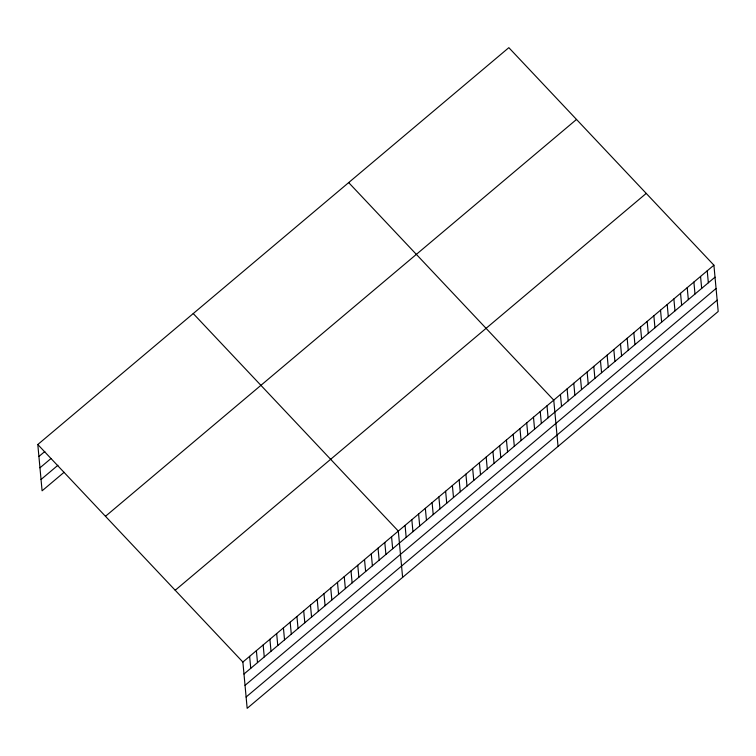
<?xml version="1.0" encoding="UTF-8"?>
<svg xmlns="http://www.w3.org/2000/svg" width="756" height="756" viewBox="0 0 756 756"><rect width="100%" height="100%" fill="white"/><g stroke="black" fill="none" stroke-linecap="round" stroke-linejoin="round"><path stroke-width="1.13" d="M37.8 444.519L508.835 47.666L713.91 265.186L718.2 311.481L247.165 708.334L242.874 662.048L37.8 444.519L42.09 490.814L64.062 472.302M38.906 456.492L44.821 451.502M39.964 467.813L50.945 458.561M41.041 479.484L57.938 465.252M105.471 516.301L576.507 119.448M175.203 590.266L646.229 193.404M242.874 662.048L713.91 265.186M243.99 674.012L715.015 277.159M245.038 685.342L716.064 288.48M246.116 697.004L717.151 300.151M348.677 182.593L553.751 400.122L558.051 446.409M193.243 313.56L398.317 531.081L402.608 577.367M707.229 270.809L708.344 282.782M700.557 276.431L701.672 288.405M693.885 282.054L695 294.027M687.213 287.677L688.329 299.65M680.542 293.3L681.647 305.273M673.87 298.922L674.976 310.886M667.198 304.545L668.304 316.509M660.527 310.168L661.632 322.132M653.845 315.791L654.961 327.754M647.174 321.413L648.289 333.377M640.502 327.036L641.617 339M633.83 332.659L634.945 344.623M627.159 338.282L628.264 350.245M620.487 343.895L621.593 355.868M613.815 349.518L614.921 361.491M607.134 355.14L608.249 367.114M600.462 360.763L601.578 372.736M593.791 366.386L594.906 378.359M587.119 372.009L588.234 383.982M580.447 377.631L581.553 389.595M573.776 383.254L574.881 395.218M567.104 388.877L568.21 400.841M560.432 394.5L561.538 406.463M546.994 405.811L548.109 417.784M540.238 411.51L541.353 423.473M533.481 417.199L534.587 429.172M526.724 422.897L527.83 434.861M519.967 428.586L521.073 440.559M513.201 434.284L514.316 446.248M506.444 439.983L507.56 451.946M499.688 445.671L500.803 457.645M492.931 451.37L494.037 463.334M486.174 457.059L487.28 469.032M479.417 462.757L480.523 474.721M472.661 468.446L473.766 480.419M465.894 474.144L467.01 486.108M459.138 479.833L460.253 491.806M452.381 485.532L453.496 497.495M445.624 491.22L446.73 503.194M438.867 496.919L439.973 508.882M432.111 502.608L433.216 514.581M425.344 508.306L426.46 520.27M418.588 514.004L419.703 525.968M411.831 519.693L412.946 531.666M405.074 525.392L406.18 537.355M391.561 536.779L392.666 548.743M384.795 542.468L385.91 554.441M378.038 548.166L379.153 560.13M371.281 553.855L372.396 565.828M364.524 559.553L365.63 571.517M357.768 565.242L358.873 577.215M351.011 570.941L352.116 582.904M344.245 576.639L345.36 588.603M337.488 582.328L338.603 594.292M330.731 588.026L331.846 599.99M323.974 593.715L325.08 605.688M317.218 599.413L318.323 611.377M310.461 605.102L311.566 617.076M303.695 610.801L304.81 622.764M296.938 616.49L298.053 628.463M290.181 622.188L291.296 634.152M283.424 627.877L284.53 639.85M276.668 633.575L277.773 645.539M269.911 639.264L271.017 651.237M263.154 644.962L264.26 656.926M256.388 650.661L257.503 662.625M249.631 656.35L250.746 668.313"/></g></svg>
